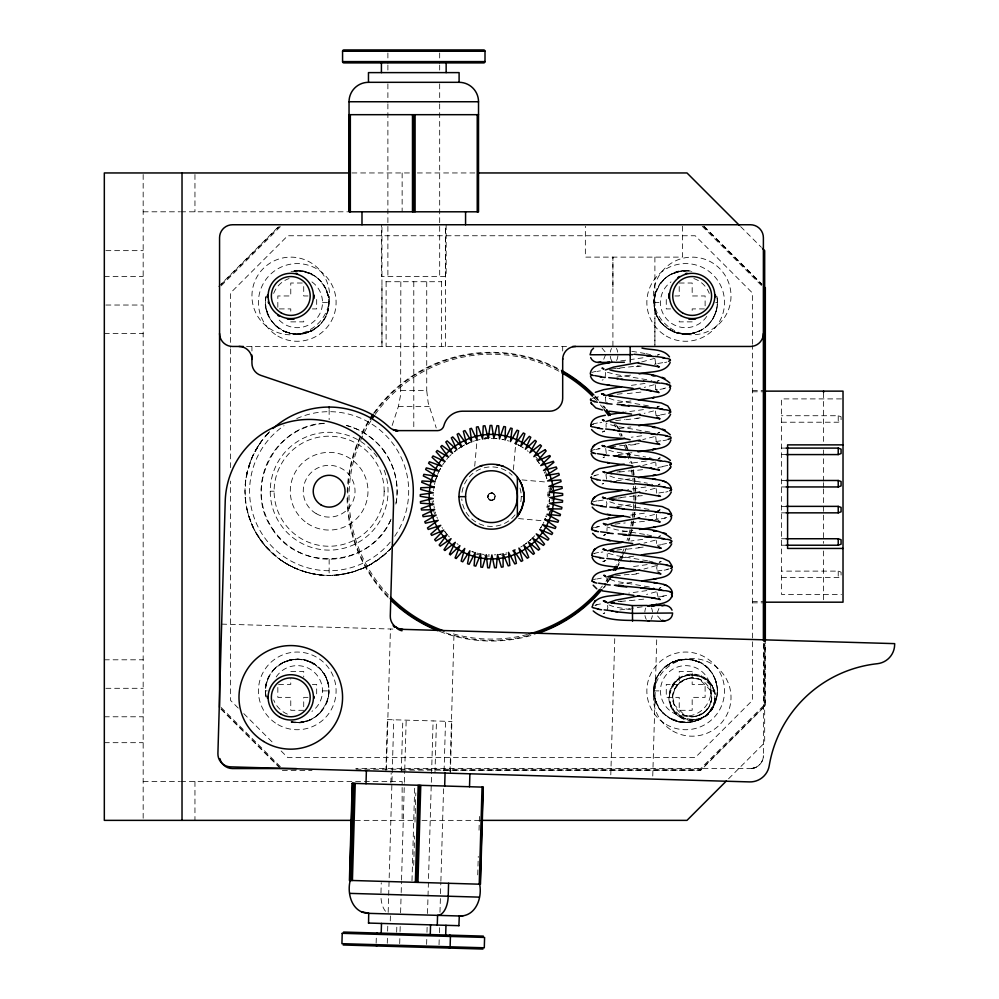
<?xml version="1.0" encoding="UTF-8"?>
<svg xmlns="http://www.w3.org/2000/svg" width="999" height="999" viewBox="0 0 999 999"><rect width="100%" height="100%" fill="white"/><g stroke="black" fill="none" stroke-linecap="round" stroke-linejoin="round"><path stroke-width="0.75" stroke-dasharray="5 3.75" d="M381.955 285.602L381.955 346.466L381.955 226.311M445.616 285.602L445.616 226.311L445.616 346.466M612.911 286.9L612.911 257.118L612.911 346.466M654.894 344.98L654.894 316.683M433.216 495.666L433.241 494.617M376.136 943.181L376.311 937.262M380.969 892.844L381.256 882.766M385.901 771.365L387.4 719.592M386.363 769.829L390.447 629.008M390.884 783.016L391.183 772.951M387.275 943.256L387.45 937.212M387.624 931.168L387.799 925.136M388.174 912.362L388.623 896.827M388.673 895.279L393.756 719.779M390.259 920.916L390.422 915.371M396.665 932.204L396.865 925.274M401.311 771.802L402.822 720.042M399.7 943.618L400.012 933.041M400.05 931.53L400.224 925.499M400.599 912.724L401.136 894.08M401.186 892.532L401.498 881.655M401.536 880.107L404.333 783.815M404.383 782.254L404.695 771.39M404.745 769.829L406.181 720.129M411.988 880.681L414.71 786.688M413.723 865.309L414.573 836.038M414.972 822.165L415.821 792.894M426.623 944.392L426.798 938.348M426.973 932.317L427.147 926.273M427.51 913.498L433.104 720.916M434.965 772.789L436.463 721.016M439.036 944.754L439.348 934.177M439.385 932.679L439.56 926.635M439.972 912.312L440.472 895.229M440.522 893.668L440.834 882.804M440.884 881.243L443.581 788.061M444.08 770.978L445.517 721.278M450 771.678L454.083 630.844M450.374 773.226L451.885 721.465M477.734 874.874L478.271 856.393M479.033 830.194L479.52 813.248M610.801 774.824L614.797 637.037M652.759 776.036L656.755 638.261M245.192 485.214L245.879 478.958L244.98 491.208L245.879 503.471L248.551 515.459L252.934 526.935L248.389 514.922L250.524 521.278M400.836 281.718L400.661 394.755L398.364 406.543L392.058 425.749M549.662 499.762L549.512 501.86L549.662 499.762L549.587 500.811M474.7 466.233L476.91 441.583M513.386 469.705L515.584 445.192M291.059 271.328L303.434 271.328L311.388 274.038L303.421 271.453L294.318 270.854C322.552 266.721 340.896 305.756 319.68 324.875C299.625 347.277 258.953 325.836 266.071 296.616M266.071 696.715C258.766 666.783 301.223 645.591 320.691 669.517C341.67 690.197 319.568 729.295 291.059 722.002L300.175 722.477L291.084 721.877M708.129 324.875C714.972 317.02 719.068 306.693 716.807 296.253C717.482 300.249 717.482 304.27 716.882 308.266C715.396 315.959 711.026 323.002 704.807 327.759C693.893 336.226 677.509 336.226 666.583 327.759C639.647 309.727 660.489 263.074 691.857 271.453M663.261 713.311C625.099 666.108 712.187 631.755 717.419 690.883C714.372 745.404 631.568 721.278 659.315 673.264M763.386 643.306L763.386 755.619C763.486 762.549 757.354 768.681 750.436 768.568L355.756 768.568M274.825 324.875C267.969 317.02 263.886 306.693 266.134 296.253M266.134 697.077C263.886 686.625 267.969 676.298 274.825 668.456M659.315 320.067C650.936 307.767 652.934 290.597 663.261 280.007M655.019 359.141L655.594 363.736M655.282 384.827L655.893 389.935M655.431 411.039L656.081 415.621M655.731 436.725L656.218 441.321M656.156 488.623L656.73 493.206M656.405 514.31L656.443 517.769L657.754 520.354M656.568 540.509L656.63 543.468M669.942 692.931C662.961 721.203 710.027 730.706 714.397 701.773C721.378 673.513 674.313 664.01 669.942 692.931L674.812 682.792M708.129 668.456C718.456 679.045 720.454 696.203 712.075 708.503M605.831 401.573L605.357 396.99L613.836 400L648.376 405.856M606.118 427.26L606.056 424.313M606.281 453.471L605.681 448.364L607.442 449.887L613.586 451.635L645.654 457.005M606.53 479.158L605.968 474.575L614.048 477.584L647.402 483.204M606.967 531.056L607.055 528.096M607.255 556.743L607.192 553.796M607.417 582.941L606.805 577.847M433.516 490.671L433.628 489.622M548.801 507.105L549.05 505.457L548.801 507.055M395.841 504.108C399.538 485.676 394.967 465.884 383.791 450.786L385.839 453.334C376.323 439.872 362.325 429.533 346.266 425.424M246.99 472.914L245.829 479.233L250.524 461.151L246.903 473.326L248.551 466.97M605.619 354.633L603.384 360.139M657.08 613.149L659.303 607.642M488.149 495.067C486.863 502.997 488.611 488.698 493.768 493.781M494.792 498.264C496.078 490.322 494.33 504.62 489.173 499.537M674.675 688.935L672.752 697.352L674.675 705.781C665.284 687.861 689.41 669.255 704.283 682.167M709.665 705.781L711.588 697.352L709.665 688.935C719.055 706.855 694.929 725.461 680.057 712.537M655.831 462.937L655.981 465.884M656.967 592.407L658.341 597.939M434.49 484.49L434.802 483.116M323.626 320.067L326.561 314.573L328.434 308.266M266.071 685.052L267.944 678.746M319.68 713.311L326.561 703.021L328.434 696.715M654.507 296.616L656.38 290.297M715.009 314.573L716.882 308.266M654.507 685.052L656.38 678.746M715.009 703.021L716.882 696.715M326.561 314.573C331.556 302.834 328.271 289.211 319.68 280.007M326.561 703.021C330.482 693.343 329.358 681.98 323.626 673.264M435.826 479.383L436.151 478.384M248.389 467.507L252.934 455.494L258.953 444.78L252.585 456.256L255.744 450.025M605.169 377.023L605.581 372.415M606.306 506.493L606.917 503.633L606.143 500.262M657.404 564.56L656.68 567.932L657.342 570.791M607.117 610.277L607.879 607.417L607.105 604.045M437.612 474.425L438.174 473.126M250.287 461.8L252.934 455.494M391.021 519.193C372.078 566.982 299.3 572.727 272.452 529.095L274.488 531.63C240.959 490.584 274.688 421.79 327.697 423.301M709.527 711.925L714.397 701.773M543.893 522.115L543.256 523.376M439.847 469.642L440.522 468.406M255.269 450.874L261.763 440.771L269.63 431.705A84.166 84.166 0 0 0 270.754 551.823A84.166 84.166 0 0 0 390.834 548.463M541.183 527.047L540.434 528.246M258.341 445.716L262.525 439.772M488.074 495.254L489.173 493.781M493.768 499.537L494.88 498.076M674.225 689.922L680.057 682.167M704.283 712.537L710.114 704.794M324.225 319.143C315.734 332.467 297.34 338.224 283.104 330.831L291.059 333.554M658.728 674.188C669.168 656.755 695.779 654.095 709.14 669.517L704.807 665.571M682.767 722.477L688.623 722.477L679.507 722.002L671.553 719.28C685.726 726.673 704.208 720.928 712.662 707.579M673.326 684.765L676.148 681.33M708.191 713.386L711.013 709.952M446.678 459.403L447.589 458.341M534.665 535.776L533.454 537.062M390.671 548.513L387.55 551.798L392.744 546.328M267.52 433.928L269.63 431.705M378.109 559.665L384.253 554.82L369.48 565.084L356.318 570.866C369.905 566.246 382.242 558.066 391.82 547.377M265.534 436.101L269.693 431.718M449.488 456.256L451.236 454.52M657.042 433.953L659.59 432.217L658.054 432.742M657.954 537.537L660.539 535.776L659.003 536.313M218.719 286.451L279.121 226.049M221.278 284.428L279.233 226.473M221.116 285.876L280.694 226.311M356.056 769.218L700.049 769.218L764.035 705.232L764.035 642.981M443.094 770.516L700.586 770.516L765.321 705.769L765.321 642.382M728.571 778.783L764.685 742.682L764.685 643.019M382.979 555.906L388.648 550.724M530.681 539.76L529.632 540.696M662.25 281.069C669.705 273.052 681.118 269.231 691.882 271.328M273.801 669.517C284.428 657.629 303.733 655.856 316.371 665.571M709.14 323.813C699.837 334.053 683.915 337.063 671.553 330.831L679.507 333.554M320.691 712.25C313.973 719.392 304.121 723.338 294.318 722.477M603.796 457.317L604.432 456.793M454.67 451.498L455.494 450.836M526.898 542.919L525.774 543.768M604.57 534.902L605.282 534.378L603.558 535.402L605.257 534.865M458.316 448.751L459.49 447.952M372.989 563.049L379.583 558.591M657.242 381.443L659.14 380.419L657.592 380.956M658.141 485.027L660.052 484.003L658.503 484.527M659.053 588.611L660.951 587.587L659.402 588.111M603.896 431.106L602.459 432.055L604.757 431.006L601.848 432.13L603.284 431.605M605.032 560.589L602.984 561.6L604.42 561.076M657.354 355.282L658.791 354.345L657.966 354.857M657.804 407.08L659.253 406.131L657.167 407.18L659.977 406.056L657.167 407.18M658.254 458.866L659.702 457.929L658.878 458.441M658.716 510.664L660.152 509.715L658.066 510.764L660.888 509.64L658.066 510.764M659.165 562.449L660.601 561.5L659.777 562.025M654.907 358.279L641.57 361.988M603.92 613.423L604.757 612.911M602.784 483.953L603.621 483.429M521.965 546.303L520.766 547.027M367.62 566.058L374.637 562.012M278.134 327.759L273.801 323.813C281.83 332.642 294.48 336.039 305.931 332.954L303.421 333.429L309.34 331.631L316.371 327.759M666.583 665.571L673.551 661.575M697.839 720.192L704.807 716.196L700.836 718.293M488.873 494.055L490.659 493.069M492.295 500.249L494.08 499.263M656.468 565.596L643.943 569.043M678.433 683.628L687.849 678.421M696.49 716.295L705.906 711.088M463.411 445.604L464.647 444.93M679.582 678.521L683.503 676.423M655.481 462.062L642.757 465.509M602.16 380.157L603.171 379.707M362.063 568.668L369.48 565.084M603.009 457.742L604.208 457.292M604.145 587.225L605.244 586.7M656.118 591.795L646.59 594.455M655.107 488.274L645.429 490.921M468.144 443.269L469.443 442.719M654.083 384.74L644.268 387.4M347.028 573.451L338.349 574.875L352.847 571.965L344.43 573.975L350.424 572.639L364.098 567.769M655.332 540.172L643.993 543.094M654.308 436.638L642.807 439.56M660.002 561.95L661.338 561.426M658.154 354.807L659.527 354.27M659.103 458.379L660.439 457.854M602.072 484.028L603.408 483.504M603.196 613.498L604.545 612.974M309.34 331.631L311.388 330.831L303.421 333.429M679.532 271.453L671.553 274.038L679.532 271.453L677.01 271.928L688.623 270.854L682.767 270.854L685.701 270.841M697.789 331.631L699.837 330.831L691.857 333.429L694.38 332.954C684.79 335.477 674.587 333.604 666.583 327.759M300.175 659.29L288.574 660.376L291.084 659.889L283.104 662.487C292.033 658.491 302.56 658.079 311.388 662.487L303.434 659.765M305.931 721.39L297.252 722.602L305.931 721.39L303.421 721.877L311.388 719.28C305.12 721.927 298.202 723.239 291.458 721.802M688.623 659.29L677.01 660.376L679.532 659.889L671.553 662.487C680.469 658.491 690.996 658.079 699.837 662.487L691.882 659.765M697.789 720.079L699.837 719.28C690.921 723.251 680.419 723.513 671.553 719.28M602.984 561.6L605.881 560.489M654.595 514.485L645.391 516.87M781.505 422.215L838.223 422.215L841.071 421.178L841.071 416.77L838.223 415.734L781.505 415.734M781.505 577.584L838.223 577.584L841.071 576.548L841.071 572.152L838.223 571.116L781.505 571.116M653.558 410.951L644.218 413.349M303.434 333.554L311.388 330.831M671.553 274.038L679.507 271.328M691.882 333.554L699.837 330.831M283.104 662.487L291.059 659.765M303.434 722.002L311.388 719.28M671.553 662.487L679.507 659.765M699.837 719.28L691.882 722.002L694.38 721.39L685.701 722.477L694.38 721.39M473.401 441.271L474.413 440.946M350.424 572.639L358.554 570.067M657.792 510.689L659.552 510.164M656.892 407.117L658.653 406.581M752.896 768.331L755.269 767.632L750.436 768.568A12.95 12.95 0 0 0 763.386 755.619M506.843 552.859L505.819 553.134M490.059 493.256L492.882 493.256L494.88 495.254M492.882 500.062L490.059 500.062L488.074 498.076M684.74 679.407L692.17 677.934L699.6 679.407L710.114 689.922M699.6 715.296L692.17 716.783L684.74 715.296L674.225 704.794M500.649 554.195L499.6 554.358M646.278 461.038L632.167 463.037M616.346 480.831L634.515 478.271M647.177 564.61L630.394 566.982M616.883 377.035L633.878 374.662M645.029 383.441L629.482 385.626M645.928 487.025L627.722 489.572M616.783 506.693L632.33 504.495M646.84 590.596L628.746 593.131M618.294 454.607L635.352 452.235M618.181 584.265L633.816 582.08M642.981 357.817L631.268 359.453M617.332 402.897L631.693 400.886M643.431 409.602L625.049 412.162M644.343 513.186L628.608 515.372M619.88 609.939L630.282 608.478M619.043 428.571L630.844 426.923M620.167 558.041L636.001 555.856M620.704 360.914L627.247 360.002M641.783 435.776L631.268 437.237M642.694 539.36L630.844 540.996M642.195 606.843L631.63 608.304M677.01 271.928L685.701 270.717M305.931 332.954L297.252 334.166L288.574 332.954L283.104 330.831M694.38 332.954L685.701 334.166L677.01 332.954L671.553 330.831M622.227 531.818L632.829 530.357M288.574 660.376L297.252 659.165L305.931 660.376L311.388 662.487M677.01 660.376L685.701 659.165L694.38 660.376L699.837 662.487M486.026 438.648L484.815 438.773M642.582 469.667L630.232 471.053M644.455 521.291L627.197 523.239M643.706 599.138L631.368 600.536M641.196 366.133L633.828 366.97M640.933 392.083L626.061 393.756M642.32 495.616L634.952 496.453M625.799 419.705L638.236 418.319M484.415 438.823L485.664 438.686M630.506 445.104L637.974 444.268M626.922 549.188L639.372 547.789M631.643 574.575L639.098 573.751M485.014 438.748L485.789 438.673M687.749 675.137L696.59 675.137L704.757 678.521M696.59 719.58L687.749 719.58L679.582 716.196M332.217 575.324L341.121 574.525C303.097 580.669 263.112 556.942 250.287 520.629M495.754 554.77L494.355 554.857M491.321 438.399L491.858 438.399M294.318 270.854L300.175 270.854M297.252 334.041L300.175 334.028L294.318 334.028M685.701 334.041L688.623 334.028L682.767 334.028M351.898 172.952L411.126 172.952M417.357 172.952L475.024 172.952M143.169 211.8L179.733 211.8M180.607 211.8L347.615 211.8M105.882 250.649L143.169 250.649M104.321 276.548L143.169 276.548M385.851 281.718L441.708 281.718M302.285 283.017L290.771 283.017L290.771 295.966L277.834 295.966L277.834 308.916M679.22 283.017L692.17 283.017L692.17 295.966L705.119 295.966L705.119 308.916L692.17 308.916L692.17 313.224M308.042 295.966L303.721 295.966L303.721 283.017M674.899 295.966L679.22 295.966L679.22 285.889M322.502 302.435L328.958 302.435M653.995 302.435L660.451 302.435M715.684 302.435L717.394 302.435M105.882 305.032L143.169 305.032M279.27 308.916L290.771 308.916L290.771 313.224M312.362 308.916L316.671 308.916L316.671 295.966M670.591 308.916L666.271 308.916L666.271 295.966M290.771 321.865L303.721 321.865L303.721 317.545M692.17 321.865L679.22 321.865L679.22 317.545M104.321 333.516L143.169 333.516M246.553 346.466L567.919 346.466M752.372 390.484L765.321 390.484M400.849 390.547L426.723 390.547L428.171 402.697L436.226 427.947M752.372 391.783L765.321 391.783M841.483 398.901L781.505 398.901L781.505 594.417L841.483 594.417M398.314 406.543L429.258 406.543M781.505 448.101L786.113 448.101M781.505 454.582L786.113 454.582M781.505 480.482L786.113 480.482M781.505 486.95L786.113 486.95M270.23 491.208L274.113 491.208M384.165 491.208A55.032 55.032 0 0 1 301.623 538.873A55.032 55.032 0 0 1 301.623 443.556A55.032 55.032 0 0 1 384.165 491.208L388.049 491.208M521.253 496.665L523.838 496.665M781.505 506.368L786.113 506.368M781.505 512.849L786.113 512.849M781.505 538.748L786.113 538.748M781.505 545.217L786.113 545.217M752.372 601.535L765.321 601.535M752.372 602.834L765.321 602.834M104.321 659.802L143.169 659.802M290.771 671.465L303.721 671.465L303.721 677.21M312.362 684.415L316.671 684.415L316.671 697.352M105.882 688.299L143.169 688.299M265.547 690.883L267.257 690.883M322.502 690.883L328.958 690.883M653.995 690.883L660.451 690.883M710.938 690.883A25.25 25.25 0 0 0 673.076 669.018A25.25 25.25 0 0 0 673.076 712.749A25.25 25.25 0 0 0 710.938 690.883L717.394 690.883A31.718 31.718 0 0 1 669.829 718.356A31.718 31.718 0 0 1 669.829 663.411A31.718 31.718 0 0 1 717.419 690.883M308.042 697.352L303.721 697.352L303.721 707.429M303.721 710.301L290.771 710.301L290.771 697.352L277.834 697.352L277.834 684.415L290.771 684.415L290.771 678.658M104.321 716.783L143.169 716.783M104.321 742.682L143.169 742.682M401.024 770.129L700.424 770.129L764.947 705.619L764.947 643.244M282.355 770.516L312.013 770.516M143.169 781.518L179.733 781.518M180.607 781.518L402.135 781.518L402.135 820.366M355.332 820.366L415.796 820.366M422.028 820.366L479.695 820.366M221.653 624.113L393.556 629.095M387.287 719.592L451.998 721.465M489.423 554.895L488.374 554.845M495.629 438.549L497.027 438.661M495.879 438.561L496.678 438.623A58.267 58.267 0 0 0 454.12 451.948M522.04 479.907L546.478 482.092M518.568 518.593L544.455 520.916M285.302 563.049L278.709 558.591C292.332 568.781 309.053 574.662 326.061 575.324M317.158 574.525L323.139 575.162M484.165 554.47L482.067 554.17M297.252 270.717L305.931 271.928L311.388 274.038M631.768 351.286L645.017 353.484M630.869 609.752L614.048 606.818L607.28 604.308M311.251 573.451L319.93 574.875M644.467 534.353L616.183 529.72L607.005 526.972M501.91 439.335L503.296 439.61M647.577 560.789L616.658 555.669L607.717 553.171M646.74 379.67L615.846 374.538L606.43 372.053M502.947 439.535L502.26 439.398L503.746 439.697M647.102 534.84L651.635 535.826M649.263 586.975L614.71 581.118L606.855 578.096M646.266 353.721L650.624 354.72M649.05 509.39L615.709 503.771L606.418 500.774M648.801 561.038L652.984 562.025M649.912 432.055L615.534 426.186L606.168 423.439M649.275 457.754L651.336 458.241M478.271 553.409L476.91 553.084M305.432 571.965L313.848 573.975M651.76 484.19L652.659 484.44M507.392 440.609L508.716 441.009M651.036 380.656L651.922 380.906M653.383 587.974L654.22 588.224M303.434 271.328L314.872 276.061L320.691 281.069L316.371 277.123M679.507 722.002L668.069 717.257L662.25 712.25L666.583 716.196M299.725 570.067L307.854 572.639M473.189 551.985L471.865 551.523A58.267 58.267 0 0 0 481.081 553.995M294.181 567.769L301.96 570.866M764.035 705.232L765.246 705.744M288.811 565.084L296.228 568.668M518.181 444.88L519.43 445.542M283.641 562.012L290.659 566.058M522.165 447.127L523.351 447.889M673.551 331.743L663.261 324.875L658.728 319.143L662.25 323.813M309.39 661.575L319.68 668.456L324.225 674.188L320.691 669.517M458.141 544.455L456.993 543.631M527.36 450.761L528.184 451.411M258.953 537.649L255.269 531.543L265.534 546.328L280.17 559.665M602.047 348.151L605.044 351.773M660.651 619.63L657.642 616.008M274.026 554.82L275.299 555.906L269.63 550.724M740.609 226.573L761.4 247.365M703.82 226.049L762.087 284.315M703.708 226.473L761.663 284.428M702.26 226.311L761.825 285.876M238.262 708.104L230.569 700.411L230.569 481.106M243.756 713.598L274.538 744.38M281.131 750.973L287.724 757.567L695.217 757.567L752.372 700.411L752.372 345.567M221.116 707.442L280.694 767.007M221.278 708.903L279.233 766.857M220.854 709.015L281.268 769.417M449.338 536.9L448.376 535.876M265.534 546.328L270.729 551.798M708.191 681.33L711.013 684.765M673.326 709.952L676.148 713.386M261.763 541.645L266.458 547.377M446.078 533.191L444.58 531.243M538.361 462.075L539.385 463.511M258.341 536.713L262.525 542.657M442.582 528.346L442.008 527.46M252.585 526.173L255.744 532.405M544.28 472.052L544.867 473.339M700.049 769.218L700.549 770.441M437.4 518.369L436.888 517.057M546.303 476.935L546.753 478.259M713.099 688.686L714.397 692.931M669.942 701.773L671.241 706.031M656.38 314.573L654.507 308.266L656.118 313.898M715.009 678.746L716.882 685.052L715.272 679.42M656.38 703.021L654.507 696.715L656.118 702.347M326.561 290.297L328.434 296.616L326.835 290.984M267.944 314.573L266.071 308.266L267.67 313.898M326.561 678.746L328.434 685.052L326.835 679.42M435.651 513.386L435.264 512.025M246.903 509.103L248.551 515.459M434.378 508.266L433.928 505.844M549.113 488.174L549.313 489.572M245.192 497.215L245.879 503.471M433.454 501.998L433.341 500.599M549.7 494.48L549.737 495.891M838.223 415.734L838.223 422.215M838.223 571.116L838.223 577.584M823.588 392.682L823.588 443.893M823.588 449.987L823.588 481.143M823.588 482.654L823.588 487.35M823.588 488.886L823.588 543.331M823.588 550.973L823.588 600.899M752.372 344.243L752.372 292.907L695.217 235.752L287.724 235.752L230.569 292.907L230.569 347.352M682.454 226.224L682.454 257.118L585.352 257.118L585.352 226.224M654.894 257.118L654.894 346.466M562.687 346.466L562.687 351.036M446.153 224.75L446.153 276.548L381.418 276.548L381.418 224.75M441.446 281.718L441.446 346.466M439.685 52.972L439.685 63.549M439.685 65.06L439.685 71.191M439.685 83.866L439.685 102.522M439.685 103.896L439.685 276.548M426.735 281.718L426.735 390.547M413.786 281.718L413.786 430.631M402.135 172.952L402.135 211.8M387.887 52.972L387.887 63.549M387.887 65.06L387.887 71.191M387.887 83.866L387.887 102.522M387.887 103.896L387.887 276.548M386.113 281.718L386.113 346.466M329.146 409.515L329.146 419.655M329.146 559.19L329.146 575.362M251.935 346.466L251.935 350.986M230.569 348.901L230.569 468.668M194.955 174.513L194.955 211.8M194.955 781.518L194.955 820.366M143.169 174.513L143.169 820.366M646.328 619.368A7.767 3.884 89.5 0 1 644.979 615.571M644.817 612.075A7.767 3.884 89.5 0 1 645.754 608.016M651.485 607.966A7.767 3.884 89.5 0 1 652.484 612.012M652.359 615.684A7.767 3.884 89.5 0 1 651.111 619.318M592.882 605.993A40.834 4.171 -0.8 0 1 593.431 605.719M594.88 605.469A40.11 3.834 -2.6 0 1 597.027 604.919M595.566 604.994A40.834 3.559 -3.6 0 1 601.261 603.821M618.081 601.523A40.834 2.098 -5.6 0 1 621.241 601.148M620.629 601.498A40.11 0.849 -6.2 0 1 630.968 600.324M663.923 596.166A40.11 2.91 -4.6 0 1 659.065 596.94M666.658 595.354A40.834 3.447 -3.8 0 1 662.612 596.103M593.231 579.795A40.834 4.046 -1.9 0 1 595.953 578.958M596.903 579.008A40.16 3.472 -3.6 0 1 601.298 578.159M615.496 575.899A40.834 1.336 -6.1 0 1 631.243 574.113M638.935 573.226A40.834 0.712 -6.3 0 1 636.076 573.551M661.9 570.292A40.834 2.597 -5.1 0 1 657.005 571.016M668.006 569.393A40.16 3.422 -3.7 0 1 664.21 570.179M669.018 568.856A40.834 3.846 -2.8 0 1 666.932 569.368M593.943 553.833A40.16 3.959 -2 0 1 594.842 553.558M593.743 553.621A40.834 3.759 -3 0 1 600.012 552.172M601.136 552.247A40.11 2.96 -4.6 0 1 602.897 551.96M616.783 550.099A40.16 1.249 -6.1 0 1 625.724 549.075M643.181 547.102A40.11 0.774 -6.3 0 1 637.574 547.752M660.814 544.805A40.16 2.61 -5 0 1 657.354 545.329M666.558 543.493A40.834 3.197 -4.3 0 1 659.44 544.742M593.106 527.884A40.834 4.133 -1.4 0 1 593.93 527.597M594.73 527.634A40.11 3.671 -3.1 0 1 598.426 526.81M596.615 526.898A40.834 3.334 -4 0 1 599.612 526.298M615.034 524.113A40.834 1.723 -5.8 0 1 625.249 522.939M658.466 518.956A40.834 2.26 -5.4 0 1 655.057 519.43M665.584 518.044A40.11 3.172 -4.2 0 1 661.213 518.818M666.82 517.494A40.834 3.659 -3.3 0 1 664.36 517.994M592.907 501.96A40.834 3.921 -2.5 0 1 597.24 500.824M598.289 500.886A40.16 3.234 -4.1 0 1 603.359 500.037M618.206 498.089A40.11 1.636 -5.9 0 1 621.016 497.764M612.275 498.513A40.834 0.937 -6.2 0 1 638.948 495.516M663.848 492.157A40.834 2.91 -4.7 0 1 657.717 493.131M668.006 491.545A40.16 3.634 -3.2 0 1 665.759 492.057M593.743 475.999A40.16 3.834 -2.6 0 1 595.891 475.449M594.442 475.512A40.834 3.559 -3.6 0 1 598.426 474.65M616.945 472.04A40.834 2.098 -5.6 0 1 620.117 471.678M619.492 472.015A40.16 0.862 -6.2 0 1 629.832 470.854M662.787 466.683A40.16 2.91 -4.6 0 1 657.929 467.457M667.769 465.372A40.834 3.447 -3.8 0 1 661.475 466.633M591.558 450.586A40.834 4.046 -1.9 0 1 594.83 449.475M595.779 449.525A40.11 3.472 -3.6 0 1 600.174 448.688M597.976 448.788A40.834 3.059 -4.5 0 1 599.637 448.489M610.889 446.853A40.834 1.336 -6.1 0 1 630.107 444.63M639.235 443.593A40.834 0.712 -6.3 0 1 634.939 444.08M660.764 440.809A40.834 2.597 -5.1 0 1 655.881 441.546M666.882 439.922A40.11 3.422 -3.7 0 1 663.074 440.696M592.07 424.625A40.11 3.959 -2 0 1 593.718 424.088M592.607 424.138A40.834 3.759 -3 0 1 598.888 422.702M599.999 422.777A40.16 2.972 -4.6 0 1 601.773 422.49M615.659 420.629A40.11 1.249 -6.1 0 1 624.6 419.592M640.159 417.844A40.16 0.774 -6.3 0 1 636.438 418.269M659.69 415.334A40.11 2.597 -5 0 1 656.231 415.846M665.434 414.023A40.834 3.197 -4.3 0 1 658.316 415.259M591.982 398.401A40.834 4.133 -1.4 0 1 592.794 398.126M593.593 398.164A40.16 3.671 -3.1 0 1 597.302 397.327M595.491 397.415A40.834 3.334 -4 0 1 598.476 396.828M617.182 394.243A40.834 1.723 -5.8 0 1 624.125 393.456M657.342 389.485A40.834 2.26 -5.4 0 1 655.644 389.722M664.447 388.561A40.16 3.184 -4.2 0 1 660.077 389.335M665.696 388.024A40.834 3.659 -3.3 0 1 663.224 388.511M591.783 372.49A40.834 3.921 -2.5 0 1 596.103 371.353M597.165 371.416A40.11 3.234 -4.1 0 1 600.399 370.841M617.07 368.619A40.16 1.636 -5.9 0 1 619.88 368.294M611.126 369.043A40.834 0.937 -6.2 0 1 637.812 366.034M639.36 365.821A40.834 1.124 -6.2 0 1 637.687 366.009M656.256 363.986A40.16 2.273 -5.4 0 1 654.445 364.248M662.724 362.674A40.834 2.91 -4.7 0 1 654.894 363.898M666.882 362.063A40.11 3.634 -3.2 0 1 664.622 362.587M610.327 352.098A7.767 3.884 89.5 0 1 611.588 348.464M616.371 348.414A7.767 3.884 89.5 0 1 617.719 352.21M617.882 355.756A7.767 3.884 89.5 0 1 616.296 360.926M611.888 360.964A7.817 3.909 89.6 0 1 610.202 355.819M635.464 486.126A144.368 144.368 0 0 1 628.821 541.133M626.323 548.239A144.368 144.368 0 0 1 618.106 565.996M611.038 577.572A144.368 144.368 0 0 1 602.921 588.436M530.894 635.551A144.368 144.368 0 0 1 440.609 631.78M388.062 597.402A144.368 144.368 0 0 1 347.103 496.665M347.177 492.145A144.368 144.368 0 0 1 368.631 420.804M373.614 413.274A144.368 144.368 0 0 1 560.152 369.667M594.88 395.916A144.368 144.368 0 0 1 599 400.324M603.871 406.056A144.368 144.368 0 0 1 605.744 408.429M617.37 425.999A144.368 144.368 0 0 1 622.19 435.377M626.323 445.092A144.368 144.368 0 0 1 632.055 463.798M633.304 469.692A144.368 144.368 0 0 1 635.064 481.618M385.489 911.238A19.418 10.102 -88.3 0 1 380.956 897.177M633.528 486.263A142.432 142.432 0 0 1 626.972 540.534M623.963 548.926A142.432 142.432 0 0 1 616.395 565.072M608.591 577.709A142.432 142.432 0 0 1 605.993 581.343M602.36 586.038A142.432 142.432 0 0 1 600.474 588.336M527.497 634.465A142.432 142.432 0 0 1 451.148 633.266M388.424 594.979A142.432 142.432 0 0 1 371.079 420.567M375.199 414.398A142.432 142.432 0 0 1 560.526 372.09M593.493 397.265A142.432 142.432 0 0 1 596.553 400.512M600.474 404.982A142.432 142.432 0 0 1 603.296 408.441M614.198 424.375A142.432 142.432 0 0 1 615.684 426.948M619.143 433.529A142.432 142.432 0 0 1 620.441 436.201M624.5 445.779A142.432 142.432 0 0 1 629.82 462.799M631.393 470.054A142.432 142.432 0 0 1 633.129 481.818M519.992 488.086A29.783 29.783 0 0 1 519.992 505.244M515.047 514.86A29.783 29.783 0 0 1 461.775 498.838M462.013 492.32A29.783 29.783 0 0 1 512.137 475.224M265.871 695.504A31.718 31.718 0 0 1 296.091 659.178A31.718 31.718 0 0 1 328.883 693.194A31.718 31.718 0 0 1 291.483 722.077M276.199 676.947A25.25 25.25 0 0 1 314.772 672.702A25.25 25.25 0 0 1 311.938 711.413M287.375 714.123A25.25 25.25 0 0 1 273.664 699.899M717.082 297.814A31.718 31.718 0 0 1 687.624 334.103A31.718 31.718 0 0 1 653.983 301.661A31.718 31.718 0 0 1 689.16 270.904M706.755 316.371A25.25 25.25 0 0 1 668.169 320.617A25.25 25.25 0 0 1 671.003 281.905M693.843 278.546A25.25 25.25 0 0 1 709.278 293.419M293.781 270.904A31.718 31.718 0 0 1 328.958 301.661A31.718 31.718 0 0 1 295.317 334.103A31.718 31.718 0 0 1 265.871 297.814M311.938 281.905A25.25 25.25 0 0 1 316.059 319.293A25.25 25.25 0 0 1 278.446 319.293M273.664 293.419A25.25 25.25 0 0 1 289.098 278.546M506.518 554.22A59.503 59.503 0 0 1 499.413 555.619M489.298 556.118A59.503 59.503 0 0 1 476.423 554.22M434.503 513.798A59.503 59.503 0 0 1 432.13 500.998M484.965 437.525A59.503 59.503 0 0 1 493.643 437.2M535.789 456.955A59.503 59.503 0 0 1 541.096 463.836M545.342 471.403A59.503 59.503 0 0 1 547.04 475.412M550.337 487.999A59.503 59.503 0 0 1 550.811 492.32M547.739 504.47A19.181 3.284 -81 0 1 547.627 505.082M550.024 485.651A19.181 7.08 -84.9 0 1 550.399 486.476M551.723 491.558A19.181 7.08 -84.9 0 1 551.947 493.294M552.172 498.513A19.181 7.08 -84.9 0 1 552.097 500.586M547.964 492.12A19.181 3.284 -88.8 0 1 548.214 501.186M551.011 508.279A19.181 7.08 -84.9 0 1 550.711 509.54M542.844 524.163A58.267 58.267 0 0 1 540.634 527.934M533.241 537.275A58.267 58.267 0 0 1 520.192 547.365M502.435 553.883A58.267 58.267 0 0 1 494.218 554.857M446.753 534.015A58.267 58.267 0 0 1 444.88 531.655M435.352 480.981A58.267 58.267 0 0 1 447.664 458.241M517.669 444.617A58.267 58.267 0 0 1 522.752 447.502M536.188 459.303A58.267 58.267 0 0 1 539.81 464.123M545.417 474.625A58.267 58.267 0 0 1 546.915 478.746M549.487 491.221A58.267 58.267 0 0 1 549.725 495.279M632.804 470.554A143.719 143.719 0 0 1 634.752 507.904M634.34 512.375A143.719 143.719 0 0 1 628.433 540.222M623.751 552.872A143.719 143.719 0 0 1 621.291 558.341M619.293 562.375A143.719 143.719 0 0 1 617.894 565.034M610.077 577.834A143.719 143.719 0 0 1 606.593 582.704M528.546 635.526A143.719 143.719 0 0 1 445.779 632.929M387.999 596.415A143.719 143.719 0 0 1 368.793 421.79M374.588 413.037A143.719 143.719 0 0 1 560.501 370.604M594.942 396.903A143.719 143.719 0 0 1 599.013 401.311M602.897 405.881A143.719 143.719 0 0 1 604.77 408.229M615.696 424.363A143.719 143.719 0 0 1 617.894 428.296M620.641 433.628A143.719 143.719 0 0 1 621.927 436.338M625.449 444.617A143.719 143.719 0 0 1 631.256 463.224M346.328 425.449A67.982 67.982 0 0 1 395.991 503.558M390.696 520.067A67.982 67.982 0 0 1 311.151 556.768A67.982 67.982 0 0 1 261.488 484.602A67.982 67.982 0 0 1 324.176 423.414M296.703 418.593A79.533 79.533 0 0 1 394.667 536.301M390.272 542.095A79.533 79.533 0 0 1 270.392 544.83A79.533 79.533 0 0 1 284.053 425.686M384.165 470.167A58.916 58.916 0 0 1 324.6 549.949A58.916 58.916 0 0 1 277.997 461.963A58.916 58.916 0 0 1 377.472 457.517M692.17 671.465L679.22 671.465L679.22 684.415L666.271 684.415L666.271 697.352L679.22 697.352L679.22 710.301L692.17 710.301L692.17 697.352L705.119 697.352L705.119 684.415L692.17 684.415L692.17 671.465M708.653 680.881L701.086 675.824L713.698 688.436L708.653 680.881M683.254 718.893L675.686 713.835L670.641 706.281L683.254 718.893M672.752 730.993A38.849 38.849 0 0 0 731.018 697.352A38.849 38.849 0 0 0 672.752 663.723A38.849 38.849 0 0 0 672.752 730.993M680.843 716.982A22.665 22.665 0 0 0 714.822 697.352A22.665 22.665 0 0 0 680.843 677.734A22.665 22.665 0 0 0 680.843 716.982M670.341 328.097A38.849 38.849 0 0 0 730.906 298.801A38.849 38.849 0 0 0 675.249 261.001A38.849 38.849 0 0 0 670.341 328.097M268.956 328.097A38.849 38.849 0 0 0 329.52 298.801A38.849 38.849 0 0 0 273.863 261.001A38.849 38.849 0 0 0 268.956 328.097M682.454 714.173A19.418 19.418 0 0 0 711.588 697.352A19.418 19.418 0 0 0 682.454 680.531A19.418 19.418 0 0 0 682.454 714.173M489.635 499.85A3.684 3.684 0 0 0 495.154 496.665A3.684 3.684 0 0 0 489.635 493.469A3.684 3.684 0 0 0 489.635 499.85M666.271 724.525A38.849 38.849 0 0 0 724.537 690.883A38.849 38.849 0 0 0 666.271 657.242A38.849 38.849 0 0 0 666.271 724.525M277.834 724.525A38.849 38.849 0 0 0 336.101 690.883A38.849 38.849 0 0 0 277.834 657.242A38.849 38.849 0 0 0 277.834 724.525M666.271 336.076A38.849 38.849 0 0 0 724.537 302.435A38.849 38.849 0 0 0 666.271 268.793A38.849 38.849 0 0 0 666.271 336.076M277.834 336.076A38.849 38.849 0 0 0 336.101 302.435A38.849 38.849 0 0 0 277.834 268.793A38.849 38.849 0 0 0 277.834 336.076M679.782 717.107A23.302 23.302 0 0 0 715.459 698.214A23.302 23.302 0 0 0 681.256 676.76A23.302 23.302 0 0 0 679.782 717.107M307.317 523.351A38.849 38.849 0 0 0 367.882 494.043A38.849 38.849 0 0 0 312.225 456.243A38.849 38.849 0 0 0 307.317 523.351M316.196 513.636A25.899 25.899 0 0 0 355.032 491.208A25.899 25.899 0 0 0 316.196 468.781A25.899 25.899 0 0 0 316.196 513.636"/><path stroke-width="1.5" d="M523.976 496.928L523.826 493.643M523.976 496.928L523.613 501.436M368.556 923.064L368.718 913.348C352.247 913.123 346.665 893.943 350.249 880.431M458.903 925.686L459.29 915.983C475.749 916.707 482.43 897.889 479.645 884.19M349.737 880.419L352.547 783.353M350.661 880.444L353.484 783.378M351.086 880.456L353.896 783.391M351.461 880.469L354.27 783.403M352.422 880.494L355.244 783.428M366.009 783.74L366.383 770.791M381.206 933.141L381.493 923.438M415.372 882.317L418.181 785.251M416.67 882.354L419.48 785.289M417.957 882.392L420.766 785.326M430.269 934.564L430.557 924.862M437.275 925.062L437.562 915.346A19.418 10.102 -88.3 0 0 448.214 896.228L448.588 883.291M444.68 786.026L445.054 773.076M445.691 935.014L445.966 925.311M469.518 786.737L469.892 773.8M479.233 884.177L482.042 787.1M480.157 884.202L482.979 787.125M523.938 498.264L523.888 499.063M429.383 491.795L429.882 487.412M433.841 488.049L434.09 486.563M523.613 501.448L523.488 502.222M523.538 501.973L521.441 509.228L517.607 515.984L520.104 512.025M548.601 508.141L548.226 509.865M516.608 444.093L515.646 443.643L518.643 430.831L517.057 430.194L510.414 441.558L512.162 428.521L510.626 428.072L505.007 439.985L505.482 426.835L503.808 426.523L499.475 438.948L498.676 425.811L496.99 425.661L493.868 438.449L491.808 425.449L490.109 425.462L488.249 438.486L484.94 425.749L483.241 425.924L482.642 439.073L478.121 426.71L476.448 427.048L477.122 440.184L471.428 428.321L469.905 428.796L471.74 441.833L464.935 430.581L463.361 431.231L466.545 443.993L467.182 443.706M638.498 477.722C648.788 474.687 663.91 477.51 670.554 467.395M653.983 605.956L651.523 605.431C658.666 603.671 669.879 604.045 672.252 595.217M591.146 449.95C596.803 437.949 613.96 441.496 624.625 438.149M591.608 501.748C596.59 490.347 612.537 493.344 622.452 490.297M592.057 553.533C597.052 542.132 613.011 545.129 622.926 542.095M670.179 362.475C665.134 373.876 649.15 370.929 639.148 373.926M592.507 605.332C597.502 593.93 613.436 596.915 623.364 593.881M670.566 414.36C665.284 425.874 648.988 422.677 638.823 425.824M670.379 467.907L670.941 466.258M671.316 491.945C666.258 503.359 650.287 500.399 640.284 503.409M671.703 543.843C666.733 555.032 651.048 552.147 641.233 555.119M671.503 597.377L672.065 595.729M590.434 372.527C592.882 363.736 604.02 364.111 611.176 362.337M590.896 424.313C592.32 417.807 599.8 416.321 605.357 415.272M591.795 527.897C593.668 520.267 602.946 519.592 609.278 518.306L607.554 518.643L623.351 516.108M592.245 579.682C594.118 572.052 603.396 571.391 609.74 570.104M670.454 388.161C668.393 395.879 658.978 396.441 652.509 397.752L654.32 397.427L638.324 399.962M670.903 440.047C668.618 447.914 658.965 448.276 652.31 449.662L655.456 449.113M671.59 517.632C669.53 525.349 660.102 525.924 653.646 527.235L655.444 526.91L639.46 529.445M672.027 569.53C669.755 577.397 660.089 577.747 653.433 579.133L656.58 578.596M436.6 477.047L437.1 475.736M545.317 518.993L544.917 519.867L545.329 518.906M591.908 474.463L594.243 471.216L599.275 468.656L624.188 464.135M438.761 463.499L441.233 459.852M514.897 443.306L515.646 443.643L523.351 432.979L524.862 433.766L520.654 446.228L529.345 436.351L530.781 437.275L525.387 449.275L534.989 440.297L536.326 441.346L529.795 452.772L540.234 444.755L541.458 445.941L533.853 456.68L545.017 449.7L545.429 450.187M595.192 600.948L594.492 601.673L595.691 600.424M594.33 445.054L592.619 446.815M594.78 496.853L593.081 498.613M595.229 548.651L593.531 550.399M726.385 780.968L686.987 820.366L481.256 820.366M605.319 370.005L613.548 367.108L638.661 362.525M593.543 348.226L591.308 350.499L590.084 354.77L632.717 354.645M607.417 603.021L615.821 600.112L639.497 595.804M605.943 421.64L614.722 418.743L639.997 414.16M605.781 395.704L614.735 392.794L640.072 388.211M460.976 447.015L462.187 446.291M607.579 576.81L615.834 574.163L639.572 569.855M607.429 550.861L615.846 548.214L639.647 543.906M607.292 524.912L615.871 522.265L639.722 517.957M607.155 498.963L615.896 496.316L639.797 492.007M607.017 473.014L615.908 470.367L639.86 466.058M595.329 392.332L603.771 389.647L621.553 386.725M606.893 447.077L615.946 444.43L639.934 440.109M465.559 440.035L469.63 438.336M515.122 549.912L512.849 550.861M480.057 466.233L482.017 465.571M786.113 454.582L838.223 454.582L841.071 453.546L841.071 449.138L838.223 448.101L786.113 448.101M786.113 486.95L838.223 486.95L841.071 485.914L841.071 481.506L838.223 480.482L786.113 480.482M786.113 512.849L838.223 512.849L841.071 511.813L841.071 507.405L838.223 506.368L786.113 506.368M786.113 545.217L838.223 545.217L841.071 544.18L841.071 539.772L838.223 538.748L786.113 538.748M480.407 466.108L482.205 465.509M590.646 357.617C592.157 361.538 596.915 363.386 600.774 361.9M661.925 605.881C665.771 604.395 670.529 606.243 672.04 610.164M648.726 620.991C656.031 620.267 671.852 624.725 672.614 613.011L632.479 613.374L615.496 611.713M653.833 475.337L655.544 475.012L652.684 475.549M654.969 604.807L656.668 604.482L651.485 605.456M609.053 362.724L606.193 363.261L607.929 362.937M608.004 570.429L614.06 569.355M654.208 449.325L637.999 451.873M655.344 578.808L641.733 580.981M609.502 414.523L623.726 412.337M617.532 568.806L623.801 567.894M607.18 362.387L609.702 362.088M651.735 605.844L655.519 605.394M612.087 362.225L611.425 362.3L614.41 362.137M647.689 605.681L651.435 605.431L649.562 605.656A7.842 3.921 89.7 0 1 647.689 605.694A7.767 3.884 89.5 0 0 647.389 605.856M649.5 605.656L649.562 605.656A7.767 3.884 89.5 0 1 649.812 605.831M459.153 915.971L463.061 915.721M593.194 610.913C607.117 623.214 630.057 619.343 647.414 621.003M597.914 362.462L609.877 362.362M615.421 362.312L624.4 362.237M647.277 605.469L632.404 605.594L613.523 603.196M652.809 605.419L664.772 605.319M342.57 51.249L485.002 51.249L485.002 61.601A1.299 1.299 0 0 1 483.703 62.9L343.868 62.9A1.299 1.299 0 0 1 342.57 61.601L342.57 51.249A1.299 1.299 0 0 1 343.868 49.95L483.703 49.95A1.299 1.299 0 0 1 485.002 51.249M342.57 61.601L485.002 61.601M368.469 82.318L459.103 82.318A19.418 19.418 0 0 1 478.521 101.748L478.521 211.8L349.051 211.8L349.038 101.748A19.418 19.418 0 0 1 368.469 82.318L368.469 72.615L459.103 72.615L459.103 82.318M349.038 101.748L478.521 101.748M349.038 114.685L478.521 114.685M349.175 172.952L104.321 172.952L104.321 820.366L352.285 820.366M478.146 172.952L686.987 172.952L739.51 225.474M243.431 346.466L232.505 346.466A12.95 12.95 0 0 1 219.568 333.516M572.589 346.466L750.436 346.466A12.95 12.95 0 0 0 763.386 333.516M764.035 391.133L843.019 391.133L843.019 602.185L764.035 602.185M392.932 429.57L397.852 430.619L437.587 430.631A6.469 6.469 0 0 0 443.856 425.774A19.431 19.431 0 0 1 462.25 411.201L549.737 411.201A12.95 12.95 0 0 0 562.687 398.251L562.687 358.653M843.019 444.867L787.599 444.867L787.599 548.451L843.019 548.451M459.103 496.665L465.571 496.665M296.466 768.568L232.505 768.568A12.95 12.95 0 0 1 219.917 758.641M399.762 629.27L894.679 643.631L894.642 644.954A19.418 19.418 0 0 1 877.309 663.711A123.002 123.002 0 0 0 769.23 765.696A19.418 19.418 0 0 1 749.512 781.905L230.469 766.857A12.95 12.95 0 0 1 217.907 753.533L225.225 501.148A84.166 84.166 0 0 1 311.788 419.468A84.166 84.166 0 0 1 393.481 506.031L390.284 616.046A12.95 12.95 0 0 0 402.859 629.358M349.862 893.381L479.283 897.127M361.376 911.662L368.856 913.361M368.706 913.348L459.303 915.983M368.431 923.064L459.028 925.686M343.556 932.055L483.341 936.113M343.181 944.992L482.967 949.05M494.842 434.478L499.238 434.865M633.441 380.594L621.016 379.42M629.17 406.069L621.728 405.357M629.894 432.005L617.619 430.831M633.853 484.128L614.36 482.242M634.577 510.064L622.14 508.891M630.294 535.539L622.864 534.84M631.018 561.488L618.756 560.302M625.624 457.48L618.331 456.768M626.76 586.95L619.455 586.251M632.929 388.374L607.317 384.99L609.228 385.289C602.609 384.016 592.857 383.841 590.471 376.011M631.543 414.073L609.303 411.188M630.157 439.772C617.744 436.476 600.661 440.222 591.558 429.545M632.804 465.959L607.429 462.587L609.24 462.874C602.759 461.675 593.344 461.276 591.133 453.596M631.418 491.658C618.868 487.799 599.113 492.844 591.47 479.795M630.032 517.37C617.894 514.06 601.011 517.757 592.207 507.13M632.679 543.543L607.567 540.172L610.426 540.659M635.314 569.73L619.505 567.819M633.928 595.429L602.335 590.884M637.949 595.916L652.522 597.839M638.174 440.734L659.79 444.468L657.155 442.769M638.061 518.319L652.472 520.254L648.276 519.592M639.298 570.204L660.926 573.95L658.291 572.252M638.274 363.149L659.365 366.883M639.51 415.035L660.052 418.781L657.08 417.282L659.34 418.718M639.41 492.619L660.501 496.366M640.646 544.505L661.188 548.251L658.204 546.765L660.476 548.189M640.734 466.92L651.398 468.369M640.834 389.323L651.336 390.771L647.152 390.109M641.97 348.077C650.986 350.374 663.436 348.376 669.492 356.868M612.175 447.827C630.744 453.159 655.119 447.34 670.379 460.439M615.896 567.332C607.991 565.334 595.541 566.783 592.095 557.38M609.889 369.905C628.446 375.362 655.057 369.418 669.817 383.004M610.339 421.69C628.908 427.16 655.506 421.216 670.279 434.802M611.251 525.274C629.807 530.731 656.38 524.812 671.178 538.361M655.968 479.445L652.859 478.958C659.465 480.207 668.993 480.469 671.328 488.224M656.88 583.029L653.758 582.542C660.376 583.778 669.892 584.053 672.227 591.808M607.205 514.285L610.352 514.76M655.069 375.861L651.96 375.374L653.821 375.674M655.519 427.647L652.409 427.172L654.27 427.46M656.43 531.231L653.309 530.744L655.169 531.043M609.04 447.34L613.174 448.002L610.214 447.515M609.09 473.164L654.72 479.258M609.989 576.748L655.631 582.829M610.401 602.709L614.535 603.371L611.575 602.884M654.382 468.856L650.312 468.194L659.465 470.167L657.729 469.18L658.453 469.68M607.842 472.989L611.888 473.663M609.278 540.471L596.965 537.437L592.607 533.329M655.519 598.326L651.448 597.664L660.277 599.575M609.765 395.729L612.724 396.216L608.591 395.554L661.326 402.984L667.769 405.956L670.529 410.289M610.676 499.313L613.636 499.8L609.502 499.138L662.237 506.568L668.668 509.54L671.428 513.873M611.201 551.111L614.085 551.585L610.039 550.936L662.687 558.354L669.13 561.326L671.89 565.659M608.741 576.573L612.787 577.235M396.029 430.469L393.931 429.945M496.765 464.597L498.926 465.034M650.224 390.597L659.078 392.582L656.63 390.884M651.36 520.079L660.202 522.052L658.353 521.066L658.99 521.578M497.052 464.647L499.125 465.084M662.05 620.329L664.909 620.854M602.534 410.015L595.841 407.954L591.283 403.334M606.63 472.677L602.884 471.69L604.682 472.664L603.983 472.165M607.08 524.463L603.334 523.476L605.669 525.174M604.857 394.742L601.535 393.743L604.47 394.817L602.147 393.806L603.596 394.73M605.319 446.541L601.985 445.542L604.919 446.603M605.769 498.326L602.434 497.327L605.369 498.401M606.218 550.112L602.921 549.125L605.819 550.187L603.508 549.188L604.969 550.112M606.63 601.898L603.346 600.911L606.268 601.985L603.958 600.973L605.406 601.898M603.646 368.606L601.985 368.107L603.771 369.093M605.456 575.761L603.783 575.262L606.131 576.96M604.095 420.392L602.434 419.892L604.22 420.879L603.533 420.367M664.934 378.396L661.975 377.335M665.384 430.182L662.424 429.133M665.834 481.98L662.874 480.919M666.283 533.766L663.324 532.717M666.745 585.564L663.773 584.502M603.995 497.902L603.046 497.39L604.507 498.314M603.546 446.103L602.597 445.604L604.058 446.528M657.817 366.321L658.753 366.82L657.305 365.896M658.94 495.791L659.889 496.303L658.441 495.379M396.953 627.747L395.592 626.873M456.181 558.516L464.76 548.451L461.163 561.101L462.712 561.813L469.892 550.786L467.52 563.723L469.13 564.285L475.212 552.609L474.1 565.721L475.761 566.121L480.681 553.921L480.844 567.082L482.542 567.307L486.263 554.695L487.699 567.782L489.398 567.844L491.883 554.932L494.58 567.807L495.317 567.769L496.278 567.719L497.514 554.62L501.423 567.182L503.109 566.92L503.071 553.758L508.191 565.884L509.84 565.471L508.528 552.372L514.797 563.948L516.396 563.374L513.823 550.474L521.178 561.388L522.714 560.651L518.918 548.064L527.285 558.216L528.746 557.342L523.751 545.167L533.229 554.345L534.428 553.458L528.284 541.833L538.449 550.187L539.71 549.05L532.467 538.061L543.394 545.404L544.542 544.155L536.276 533.916L547.852 540.172L548.876 538.811L539.66 529.42L551.785 534.527L552.672 533.066L542.594 524.612L555.157 528.521L555.906 526.997L545.054 519.555L557.942 522.227L558.528 520.629L547.015 514.273L560.102 515.696L560.451 514.36L548.451 508.828L561.613 508.978L561.888 507.305L549.363 503.271L562.474 502.16L562.587 500.462L549.725 497.652L562.674 495.279L562.624 493.568L549.55 492.02L549.462 490.971M455.994 558.416L455.082 557.879L459.89 545.629L450.374 554.82M596.803 588.823L593.181 585.214M658.853 598.651L659.577 599.163M450.112 554.632L449.425 554.145L455.307 542.345L444.88 550.511M444.717 550.374L443.993 549.737L451.073 538.648L440.259 546.153L439.173 544.992L447.202 534.552L435.726 540.983L434.677 539.635L443.756 530.107L431.705 535.389L430.856 534.04L440.759 525.337L428.246 529.445L427.485 527.922L438.224 520.317L425.387 523.189L424.8 521.703L436.188 515.059L423.126 516.683L422.702 515.147L434.665 509.64L421.516 509.989L421.253 508.528L433.678 504.095L420.554 503.184L420.429 501.585L433.229 498.489L420.254 496.303L420.292 494.605L433.329 492.857L420.629 489.435L420.816 487.737L433.966 487.262L421.715 482.317L422.015 480.969L435.139 481.755L423.339 475.961L423.851 474.338L436.85 476.386L425.649 469.48L426.323 467.907L439.061 471.216L428.583 463.249L429.395 461.763L441.758 466.271L432.092 457.342L433.054 455.931L444.93 461.613L436.176 451.785L437.262 450.487L448.526 457.28L440.759 446.665L441.97 445.467L452.522 453.321L445.816 442.008L447.14 440.921L456.893 449.762L451.311 437.849L452.734 436.913L461.575 446.653L457.18 434.253L458.678 433.454L466.545 443.993M762.487 248.464L764.685 250.649L764.685 641.47M545.504 450.262L546.116 450.999L537.512 460.951L549.6 455.519M549.725 455.694L550.274 456.481L540.746 465.559L553.309 461.326M519.692 480.531L521.765 484.902M553.409 461.513L553.871 462.35L543.518 470.467L556.206 466.97L556.893 468.531L545.804 475.611L558.766 473.364L559.303 474.975L547.577 480.956L560.701 479.957L561.076 481.618L548.838 486.438L561.987 486.725L562.212 488.411L549.55 492.02L549.625 493.081M547.464 469.38L549.25 473.414M521.778 484.902L522.939 488.511M590.884 402.21L591.483 403.846M523.026 488.898L523.688 492.395M523.688 492.395L523.826 493.643M630.144 346.653L630.282 362.187M632.404 605.606L632.542 621.128M838.223 448.101L838.223 454.582M838.223 480.482L838.223 486.95M838.223 506.368L838.223 512.849M838.223 538.748L838.223 545.217M823.588 391.133L823.588 392.432M765.321 640.834L765.321 287.55L764.035 288.087L764.035 641.42M764.947 287.7L764.947 640.784M763.386 640.359L763.386 237.7A12.95 12.95 0 0 0 750.436 224.75L232.505 224.75A12.95 12.95 0 0 0 219.568 237.7L219.568 707.342M517.37 477.235L517.37 516.083M478.184 114.685L478.184 211.8M477.235 114.685L477.235 211.8M465.571 211.8L465.571 224.75M446.153 62.9L446.153 72.615M415.084 114.685L415.084 211.8M413.786 114.685L413.786 211.8M412.487 114.685L412.487 211.8M381.418 62.9L381.418 72.615M361.988 211.8L361.988 224.75M350.337 114.685L350.337 211.8M349.388 114.685L349.388 211.8M329.146 407.068L329.146 408.191M251.935 355.095L251.935 363.074A12.95 12.95 0 0 0 260.727 375.337L357.292 408.004A87.837 87.837 0 0 1 389.21 427.122A12.95 12.95 0 0 0 398.064 430.631M182.018 172.952L182.018 820.366M649.362 620.879A7.767 3.884 89.5 0 1 648.014 620.866M617.457 611.675A40.11 1.736 4.8 0 1 611.475 611.038M612.737 610.889A40.834 2.423 4.3 0 1 604.12 609.852M601.573 609.777A40.122 3.309 3 0 1 597.464 609.065M598.613 609.003A40.834 3.759 2.1 0 1 593.743 607.817M593.056 607.804A40.16 4.071 0.3 0 1 592.282 607.042M592.382 607.042A40.834 4.171 -0.8 0 1 592.307 606.53M671.927 594.018A40.16 3.934 -2.2 0 1 671.465 594.28M672.277 592.707A40.834 4.146 -1.1 0 1 671.44 594.005M670.117 591.957A40.11 4.008 0.7 0 1 671.99 592.732M665.421 590.659A40.834 3.846 1.8 0 1 671.066 591.982M658.915 589.984A40.16 3.109 3.3 0 1 664.323 590.746M649.637 588.648A40.834 2.61 4.1 0 1 661.75 590.084M640.609 588.011A40.11 1.449 5 0 1 649.138 588.861M615.509 585.464A40.834 0.737 5.3 0 1 654.407 589.11M623.089 586.076A40.834 1.324 5.1 0 1 614.373 585.202M610.227 585.027A40.11 2.435 4.2 0 1 604.732 584.353M606.118 584.253A40.834 3.047 3.5 0 1 598.601 583.154M596.89 583.104A40.16 3.721 2 0 1 593.993 582.367M594.817 582.33A40.834 4.046 1 0 1 592.145 581.093M592.045 581.093A40.11 4.096 -0.9 0 1 592.37 580.569M671.266 568.081A40.834 3.846 -2.8 0 1 670.641 568.344M672.19 567.282A40.11 4.083 -1 0 1 671.79 568.056M670.504 565.983A40.834 4.158 0.1 0 1 672.215 567.295M666.433 565.272A40.16 3.759 1.9 0 1 669.792 566.033M659.839 563.96A40.834 3.447 2.8 0 1 668.069 565.309M652.072 563.311A40.11 2.51 4.1 0 1 658.716 564.085M640.871 561.9A40.834 1.911 4.7 0 1 656.081 563.473M630.419 561.176A40.16 0.662 5.3 0 1 642.345 562.312M620.716 560.252A40.11 1.361 5 0 1 614.685 559.64M615.721 559.465A40.834 2.073 4.6 0 1 606.805 558.466M603.821 558.366A40.16 3.047 3.4 0 1 599.188 557.667M600.449 557.604A40.834 3.559 2.6 0 1 594.592 556.443M593.581 556.406A40.11 3.984 0.9 0 1 592.07 555.656M592.432 555.644A40.834 4.171 -0.2 0 1 592.207 554.358M670.641 542.644A40.11 3.796 -2.7 0 1 669.929 542.907M669.929 542.632A40.834 4.083 -1.7 0 0 671.977 541.333A40.16 4.083 0.2 0 0 670.829 540.571M667.12 539.273A40.834 3.984 1.2 0 1 671.453 540.596M661.35 538.586A40.11 3.359 2.9 0 1 666.108 539.348M652.959 537.262A40.834 2.922 3.7 0 1 663.761 538.661M644.293 536.625A40.16 1.823 4.8 0 1 652.122 537.437M629.17 534.927A40.834 1.136 5.1 0 1 651.073 537.037M626.161 534.615A40.834 0.924 5.2 0 1 618.206 533.853M613.199 533.616A40.16 2.098 4.5 0 1 607.404 532.954M608.753 532.829A40.834 2.76 3.9 0 1 600.611 531.768M598.501 531.693A40.11 3.534 2.5 0 1 594.979 530.981M595.978 530.931A40.834 3.921 1.5 0 1 592.17 529.72M591.795 529.707A40.16 4.096 -0.3 0 1 591.758 528.933M591.583 528.946A40.834 4.133 -1.4 0 1 592.007 528.421M671.703 515.909A40.16 4.033 -1.6 0 1 670.566 516.683M671.028 514.61A40.834 4.171 -0.5 0 1 671.453 515.909M667.894 513.873A40.11 3.896 1.3 0 1 670.516 514.635M662.225 512.574A40.834 3.671 2.3 0 1 669.18 513.911M655.057 511.9A40.16 2.822 3.8 0 1 661.101 512.674M644.879 510.539A40.834 2.273 4.4 0 1 658.416 512.037M635.476 509.902A40.11 1.049 5.2 0 1 644.992 510.826M624.038 508.828A40.16 0.974 5.2 0 1 618.181 508.254M618.818 508.041A40.834 1.711 4.9 0 1 609.84 507.092M606.331 506.955A40.11 2.76 3.8 0 1 601.236 506.281M602.584 506.193A40.834 3.322 3.1 0 1 595.841 505.057M594.492 505.019A40.16 3.871 1.4 0 1 592.27 504.283M592.882 504.258A40.834 4.121 0.4 0 1 591.396 502.984M671.266 489.972A40.834 3.984 -2.2 0 1 669.717 490.746M671.141 489.185A40.11 4.096 -0.4 0 1 671.503 489.96M668.443 487.887A40.834 4.096 0.7 0 1 671.465 489.198M663.498 487.187A40.16 3.571 2.4 0 1 667.557 487.949M655.981 485.876A40.834 3.197 3.3 0 1 665.496 487.25M647.714 485.227A40.11 2.173 4.5 0 1 654.957 486.026M635.164 483.728A40.834 1.536 5 0 1 652.684 485.477M616.321 482.192A40.11 1.736 4.8 0 1 610.339 481.555M611.588 481.418A40.834 2.435 4.3 0 1 602.971 480.382M600.449 480.294A40.16 3.309 3 0 1 596.341 479.595M597.489 479.532A40.834 3.759 2.1 0 1 592.619 478.346M591.92 478.321A40.11 4.058 0.3 0 1 591.146 477.559M591.258 477.559A40.834 4.171 -0.8 0 1 591.383 476.785M670.804 464.535A40.11 3.934 -2.2 0 1 669.717 465.059M671.153 463.236A40.834 4.146 -1.1 0 1 670.317 464.535M668.993 462.487A40.16 4.008 0.7 0 1 670.866 463.249M664.285 461.188A40.834 3.846 1.8 0 1 669.929 462.512M657.779 460.502A40.11 3.097 3.3 0 1 663.186 461.276M648.501 459.165A40.834 2.61 4.1 0 1 660.626 460.601M639.485 458.541A40.16 1.449 5 0 1 648.014 459.39M614.348 455.981A40.834 0.737 5.3 0 1 653.346 459.64M621.965 456.593A40.834 1.324 5.1 0 1 613.249 455.719M609.103 455.544A40.16 2.448 4.2 0 1 603.608 454.882M604.982 454.77A40.834 3.059 3.5 0 1 597.477 453.671M595.754 453.621A40.11 3.721 2 0 1 592.869 452.897M593.681 452.859A40.834 4.046 1 0 1 591.008 451.61A40.16 4.096 -0.9 0 1 591.633 450.836M670.129 438.611A40.834 3.846 -2.8 0 1 667.894 439.385M670.666 438.586A40.16 4.083 -1 0 0 671.053 437.812A40.834 4.158 0.1 0 0 669.367 436.513M665.309 435.789A40.11 3.759 1.9 0 1 668.656 436.551M658.703 434.49A40.834 3.459 2.8 0 1 666.932 435.839M650.936 433.828A40.16 2.51 4.1 0 1 657.592 434.615M639.747 432.417A40.834 1.911 4.7 0 1 654.957 434.003M629.295 431.705A40.11 0.649 5.3 0 1 641.196 432.829M619.592 430.769A40.16 1.361 5 0 1 613.561 430.169M614.585 429.995A40.834 2.085 4.6 0 1 605.669 428.996M602.684 428.896A40.11 3.047 3.4 0 1 598.051 428.196M599.325 428.121A40.834 3.559 2.6 0 1 593.468 426.96M592.457 426.935A40.16 3.996 0.9 0 1 590.946 426.186M591.308 426.173A40.834 4.171 -0.2 0 1 591.083 424.875M668.793 413.149A40.834 4.083 -1.7 0 0 670.853 411.863A40.11 4.071 0.2 0 0 669.705 411.101M665.983 409.802A40.834 3.996 1.2 0 1 670.317 411.113M660.227 409.103A40.16 3.359 2.9 0 1 664.984 409.877M651.835 407.779A40.834 2.922 3.7 0 1 662.624 409.178M643.156 407.155A40.11 1.823 4.8 0 1 650.986 407.967M628.034 405.457A40.834 1.136 5.1 0 1 649.924 407.555M625.037 405.144A40.834 0.924 5.2 0 1 617.07 404.37M612.062 404.133A40.11 2.098 4.5 0 1 606.268 403.484M607.617 403.359A40.834 2.76 3.9 0 1 599.475 402.285M597.377 402.222A40.16 3.534 2.5 0 1 593.856 401.498M594.855 401.461A40.834 3.921 1.5 0 1 591.046 400.237M590.659 400.237A40.11 4.096 -0.3 0 1 590.621 399.463M590.584 399.213A40.834 4.133 -1.4 0 1 590.884 398.951M670.566 386.438A40.11 4.033 -1.6 0 1 669.442 387.212M669.904 385.127A40.834 4.171 -0.5 0 1 670.329 386.438M666.77 384.403A40.16 3.909 1.3 0 1 669.392 385.164M661.101 383.092A40.834 3.671 2.3 0 1 668.044 384.44M653.92 382.43A40.11 2.822 3.8 0 1 659.964 383.204M643.743 381.069A40.834 2.273 4.4 0 1 657.28 382.555M634.353 380.432A40.16 1.061 5.2 0 1 643.868 381.343M622.901 379.345A40.11 0.974 5.2 0 1 617.045 378.783M617.682 378.559A40.834 1.711 4.9 0 1 608.716 377.622M605.207 377.485A40.16 2.76 3.9 0 1 600.112 376.798M601.46 376.71A40.834 3.322 3.1 0 1 594.717 375.574M593.356 375.537A40.11 3.871 1.4 0 1 591.146 374.8M591.745 374.775A40.834 4.121 0.4 0 1 590.272 373.514M670.129 360.489A40.834 3.984 -2.2 0 1 668.593 361.276M670.017 359.715A40.16 4.108 -0.4 0 1 670.366 360.489M667.307 358.416A40.834 4.096 0.7 0 1 670.329 359.727M662.362 357.704A40.122 3.571 2.4 0 1 666.433 358.479M654.869 356.393A40.834 3.197 3.3 0 1 664.385 357.767M646.59 355.756A40.11 2.173 4.5 0 1 653.833 356.543M634.015 354.258A40.797 1.523 5 0 1 651.498 355.994M617.37 567.32A144.368 144.368 0 0 1 615.871 569.929M601.96 589.585A144.368 144.368 0 0 1 538.086 633.304M437.799 630.681A144.368 144.368 0 0 1 391.271 600.599M371.066 416.995A144.368 144.368 0 0 1 372.752 414.51M561.475 370.392A144.368 144.368 0 0 1 593.831 394.842M606.655 409.627A144.368 144.368 0 0 1 610.189 414.51M449.787 935.139A1.299 0.674 -88.3 0 1 450.424 936.45L450.124 946.802A1.299 0.674 -88.3 0 1 449.413 948.076M376.536 933.578A1.299 0.674 -88.3 0 1 377.11 933.029M376.735 945.966A1.299 0.674 -88.3 0 1 376.248 945.541M615.684 566.371A142.432 142.432 0 0 1 613.436 570.217M599.512 589.472A142.432 142.432 0 0 1 528.933 634.078M444.08 630.981A142.432 142.432 0 0 1 390.497 597.115M372.689 418.069A142.432 142.432 0 0 1 374.35 415.609M561.825 372.827A142.432 142.432 0 0 1 592.444 396.216M604.208 409.615A142.432 142.432 0 0 1 608.591 415.609M549.837 474.912A62.275 62.275 0 0 1 500.924 558.216A62.275 62.275 0 0 1 429.295 493.394M430.157 485.826A62.275 62.275 0 0 1 437.937 464.872M442.22 458.566A62.275 62.275 0 0 1 464.11 440.721M471.153 437.799A62.275 62.275 0 0 1 493.244 434.415M500.836 435.089A62.275 62.275 0 0 1 546.74 467.944M547.452 505.993A19.181 3.284 -81 0 1 547.19 507.23M550.886 487.837A19.181 7.08 -84.9 0 1 551.336 489.535M548.101 494.293A19.181 3.284 -88.8 0 1 548.164 495.554M550.212 511.313A19.181 7.08 -84.9 0 1 549.487 513.411M546.153 516.458A19.168 1.586 -75.9 0 1 546.216 516.096M314.073 295.117A23.302 23.302 0 0 1 313.948 298.514M294.168 319.018A23.302 23.302 0 0 1 287.387 319.018M279.37 316.283A23.302 23.302 0 0 1 277.922 315.397M268.719 303.496A23.302 23.302 0 0 1 268.232 301.86M267.482 296.815A23.302 23.302 0 0 1 267.482 295.117M295.841 273.214A23.302 23.302 0 0 1 297.49 273.651M695.566 319.018A23.302 23.302 0 0 1 688.773 319.018M669.005 298.514A23.302 23.302 0 0 1 669.005 293.419M677.921 277.522A23.302 23.302 0 0 1 679.308 276.523M685.451 273.651A23.302 23.302 0 0 1 687.1 273.214M715.459 295.117A23.302 23.302 0 0 1 715.459 296.815M267.482 698.214A23.302 23.302 0 0 1 267.482 696.503M314.073 696.503A23.302 23.302 0 0 1 314.073 698.214M617.17 566.346A143.719 143.719 0 0 1 614.934 570.254M600.986 589.747A143.719 143.719 0 0 1 534.315 633.853M440.134 630.906A143.719 143.719 0 0 1 390.109 598.551M370.379 419.243A143.719 143.719 0 0 1 372.864 415.497M561.813 371.328A143.719 143.719 0 0 1 592.832 394.767M606.593 410.614A143.719 143.719 0 0 1 610.077 415.497M394.642 627.36A32.955 17.72 -18.2 0 1 393.169 625.574M402.048 630.781A20.954 13.986 -42.2 0 1 397.14 628.471M272.977 428.534A84.166 84.166 0 0 1 388.648 431.705A84.166 84.166 0 0 1 391.82 547.377M562.687 359.415A12.95 12.95 0 0 1 575.636 346.466M238.986 346.466A12.95 12.95 0 0 1 251.935 359.415M397.44 431.181A16.071 6.568 -24.1 0 1 395.454 430.869M342.22 933.316L341.92 943.668L484.29 947.789L484.59 937.437L342.22 933.316M352.235 783.341L349.425 880.406L480.469 884.215L483.291 787.137L352.235 783.341M501.198 465.646L503.096 466.308L501.198 465.646M279.445 716.982A22.665 22.665 0 0 0 313.436 697.352A22.665 22.665 0 0 0 279.445 677.734A22.665 22.665 0 0 0 279.445 716.982M680.843 315.584A22.665 22.665 0 0 0 714.822 295.966A22.665 22.665 0 0 0 680.843 276.336A22.665 22.665 0 0 0 680.843 315.584M279.445 315.584A22.665 22.665 0 0 0 313.436 295.966A22.665 22.665 0 0 0 279.445 276.336A22.665 22.665 0 0 0 279.445 315.584M478.521 519.093A25.899 25.899 0 0 0 517.37 496.665A25.899 25.899 0 0 0 478.521 474.238A25.899 25.899 0 0 0 478.521 519.093M475.224 524.812A32.505 32.505 0 0 0 523.976 496.665A32.505 32.505 0 0 0 475.224 468.519A32.505 32.505 0 0 0 475.224 524.812M281.069 312.787A19.418 19.418 0 0 0 310.202 295.966A19.418 19.418 0 0 0 281.069 279.146A19.418 19.418 0 0 0 281.069 312.787M682.454 312.787A19.418 19.418 0 0 0 711.588 295.966A19.418 19.418 0 0 0 682.454 279.146A19.418 19.418 0 0 0 682.454 312.787M281.069 714.173A19.418 19.418 0 0 0 310.202 697.352A19.418 19.418 0 0 0 281.069 680.531A19.418 19.418 0 0 0 281.069 714.173M320.779 504.757A15.922 15.922 0 0 0 345.055 491.67A15.922 15.922 0 0 0 321.578 477.197A15.922 15.922 0 0 0 320.779 504.757M263.586 741.445A51.798 51.798 0 0 0 342.545 698.863A51.798 51.798 0 0 0 266.196 651.773A51.798 51.798 0 0 0 263.586 741.445"/></g></svg>
